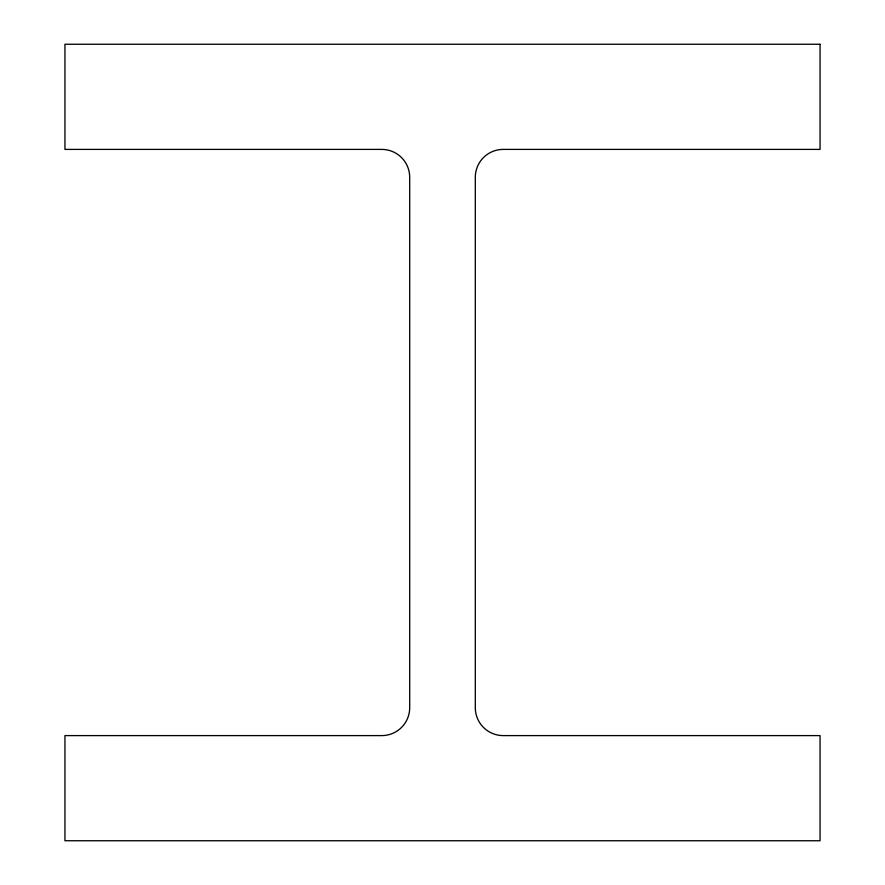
<?xml version="1.0" encoding="UTF-8"?>
<svg xmlns="http://www.w3.org/2000/svg" width="885" height="885" viewBox="0 0 885 885"><rect width="100%" height="100%" fill="white"/><g stroke="black" fill="none" stroke-linecap="round" stroke-linejoin="round"><path stroke-width="1.33" d="M820.052 44.25L64.948 44.25L64.948 149.399L381.789 149.399A27.911 27.911 0 0 1 409.7 177.31L409.7 707.69A27.911 27.911 0 0 1 381.789 735.601L64.948 735.601L64.948 840.75L820.052 840.75L820.052 735.601L503.211 735.601A27.911 27.911 0 0 1 475.3 707.69L475.3 177.31A27.911 27.911 0 0 1 503.211 149.399L820.052 149.399L820.052 44.25"/></g></svg>
